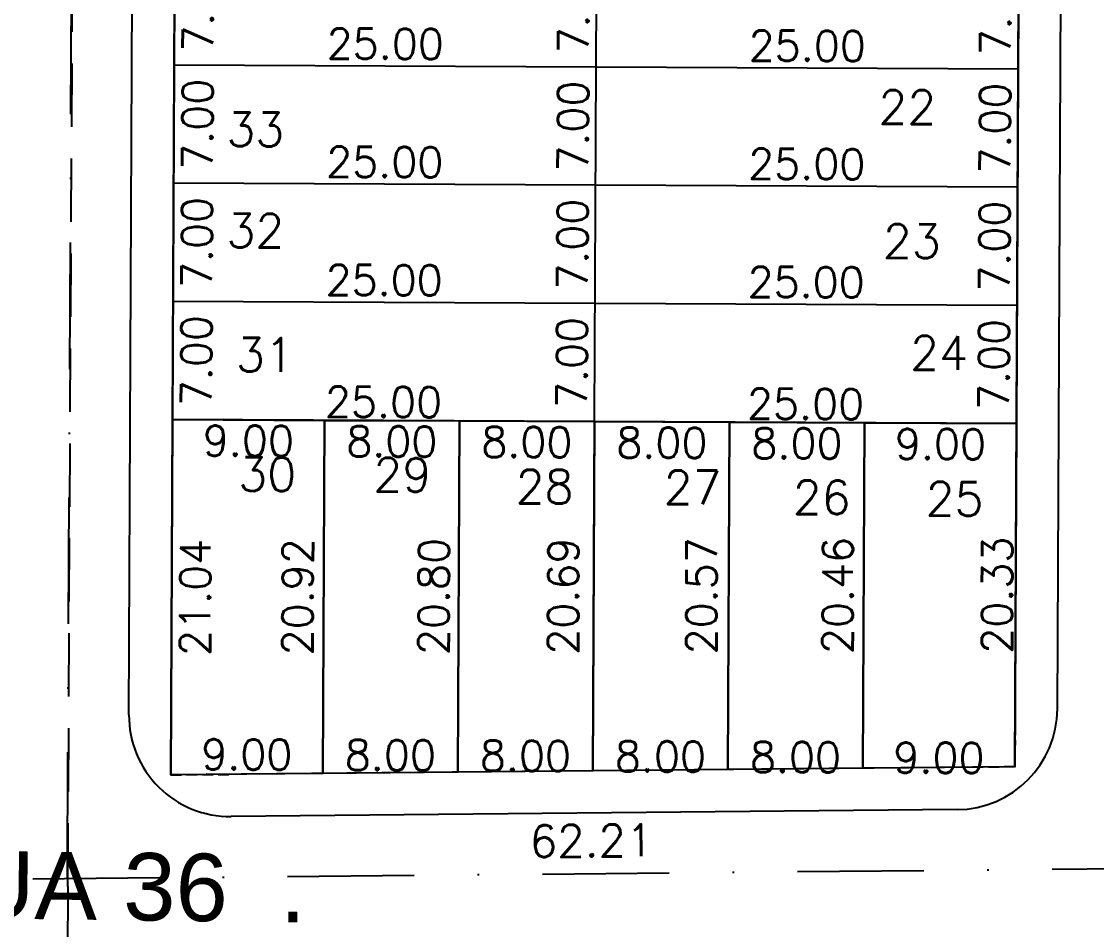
# Model space of a CAD drawing. Header units: millimetres. Extents: x -4430026 to 4783824, y 584 to 9593110.
# Drawn here: x 2669.7 to 2733.4, y 1505 to 1558.8 of the extents above; entities that cross this region are included whole.
import ezdxf
from ezdxf.enums import TextEntityAlignment as Align

# ---------------------------------------------------------------- set-up
doc = ezdxf.new("R2010")
doc.units = ezdxf.units.MM
for name, pattern in [('DASHDOT', [1, 0.5, -0.25, 0, -0.25]), ('HIDDEN', [0.375, 0.25, -0.125]), ('HIDDEN2', [0.1875, 0.125, -0.0625])]:
    doc.linetypes.add(name, pattern=pattern)
for name, color, linetype in [('boundary filipe', 6, 'Continuous'), ('BOUNDARY LOTES', 2, 'Continuous'), ('Calçada', 1, 'Continuous'), ('CANTOS', 9, 'HIDDEN'), ('Cota', 8, 'Continuous'), ('COTAS', 8, 'Continuous'), ('EIXO DAS VIAS', 252, 'DASHDOT'), ('Lotes', 2, 'Continuous'), ('Nomes de Ruas', 3, 'Continuous'), ('Numero de lotes', 5, 'Continuous'), ('Projeção', 8, 'HIDDEN2'), ('QUADRA', 4, 'Continuous')]:
    doc.layers.add(name, color=color, linetype=linetype)
doc.styles.add('arcad1', font='romans.shx')
doc.styles.add('ARIAL', font='arial.ttf', dxfattribs={"height": 0.25})
doc.styles.add('ROMANS', font='romans.shx')
doc.dimstyles.new('BOLA100', dxfattribs={"dimscale": 0, "dimtxt": 1.9, "dimasz": 0.18, "dimexe": 0.18, "dimexo": 0.063, "dimgap": 0, "dimtad": 1, "dimzin": 4, "dimdsep": 46, "dimtxsty": 'ROMANS', "dimcen": 0.09, "dimse1": 1, "dimse2": 1, "dimsd1": 1, "dimsd2": 1, "dimclrt": 256, "dimaunit": 1, "dimadec": 4, "dimazin": 0, "dimtfac": 1.2, "dimtix": 1, "dimtmove": 2, "dimatfit": 3, "dimfxl": 1, "dimtvp": 2, "dimtolj": 1, "dimtzin": 4, "dimarcsym": 0})
doc.dimstyles.get("Standard").update_dxf_attribs({"dimtxt": 0.18, "dimasz": 0.18, "dimexe": 0.18, "dimexo": 0.0625, "dimgap": 0.09, "dimtad": 0, "dimtih": 1, "dimtoh": 1, "dimdec": 4, "dimzin": 0, "dimdsep": 46, "dimtxsty": 'Standard', "dimcen": 0.09, "dimadec": 0, "dimazin": 0, "dimtfac": 1, "dimtdec": 4, "dimtofl": 0, "dimtmove": 0, "dimatfit": 3, "dimfxl": 1, "dimtolj": 1, "dimtzin": 0, "dimarcsym": 0})

# ---------------------------------------------------------------- blocks, each defined once
blk = doc.blocks.new('*D13707')
at = {"layer": 'DEFPOINTS', "color": 0, "linetype": 'ByBlock'}
for p in [(2735.525, 1693.23), (2734.651, 1508.594), (2734.651, 1508.594)]:
    blk.add_point(p, dxfattribs=at)
at = {"layer": 'COTAS', "linetype": 'ByBlock', "insert": (2733.087, 1600.922), "char_height": 1.9, "attachment_point": 5, "rotation": 89.72858, "style": 'ROMANS'}
blk.add_mtext('\\A1;184.64', dxfattribs=at)
blk = doc.blocks.new('*D13708')
at = {"layer": 'DEFPOINTS', "color": 0, "linetype": 'ByBlock'}
for p in [(2673.34, 1696.513), (2672.447, 1508.003), (2672.447, 1508.003)]:
    blk.add_point(p, dxfattribs=at)
at = {"layer": 'COTAS', "linetype": 'ByBlock', "insert": (2671.049, 1602.267), "char_height": 1.9, "attachment_point": 5, "rotation": 89.72858, "style": 'ROMANS'}
blk.add_mtext('\\A1;188.51', dxfattribs=at)
blk = doc.blocks.new('*D13714')
at = {"layer": 'DEFPOINTS', "color": 0, "linetype": 'ByBlock'}
for p in [(2610.244, 1507.413), (2672.447, 1508.003), (2672.447, 1508.003)]:
    blk.add_point(p, dxfattribs=at)
at = {"layer": 'COTAS', "linetype": 'ByBlock', "insert": (2641.445, 1509.56), "char_height": 1.9, "attachment_point": 5, "rotation": 0.54386, "style": 'ROMANS'}
blk.add_mtext('\\A1;62.21', dxfattribs=at)
blk = doc.blocks.new('*D13715')
at = {"layer": 'DEFPOINTS', "color": 0, "linetype": 'ByBlock'}
for p in [(2734.651, 1508.594), (2734.651, 1508.594), (2672.447, 1508.003)]:
    blk.add_point(p, dxfattribs=at)
at = {"layer": 'COTAS', "linetype": 'ByBlock', "insert": (2703.501, 1510.264), "char_height": 1.9, "attachment_point": 5, "rotation": 0.54386, "style": 'ROMANS'}
blk.add_mtext('\\A1;62.21', dxfattribs=at)
blk = doc.blocks.new('*D11776')
at = {"layer": 'DEFPOINTS', "color": 0}
for p in [(2728.676, 1534.968), (2728.579, 1514.637), (2731.079, 1514.625)]:
    blk.add_point(p, dxfattribs=at)
at = {"layer": 'Cota', "color": 41, "insert": (2727.527, 1524.808), "char_height": 1.8, "attachment_point": 5, "rotation": 89.72858, "style": 'ROMANS'}
blk.add_mtext('\\A1;20.33', dxfattribs=at)
blk = doc.blocks.new('*D11777')
at = {"layer": 'DEFPOINTS', "color": 0}
for p in [(2684.474, 1535.178), (2684.375, 1514.262), (2689.639, 1514.238)]:
    blk.add_point(p, dxfattribs=at)
at = {"layer": 'Cota', "color": 41, "insert": (2686.088, 1524.712), "char_height": 1.8, "attachment_point": 5, "rotation": 89.72858, "style": 'ROMANS'}
blk.add_mtext('\\A1;20.92', dxfattribs=at)
blk = doc.blocks.new('*D11778')
at = {"layer": 'DEFPOINTS', "color": 0}
for p in [(2692.474, 1535.14), (2692.375, 1514.338), (2697.702, 1514.313)]:
    blk.add_point(p, dxfattribs=at)
at = {"layer": 'Cota', "color": 41, "insert": (2694.151, 1524.731), "char_height": 1.8, "attachment_point": 5, "rotation": 89.72858, "style": 'ROMANS'}
blk.add_mtext('\\A1;20.80', dxfattribs=at)
blk = doc.blocks.new('*D11779')
at = {"layer": 'DEFPOINTS', "color": 0}
for p in [(2700.474, 1535.102), (2700.376, 1514.414), (2705.375, 1514.391)]:
    blk.add_point(p, dxfattribs=at)
at = {"layer": 'Cota', "color": 41, "insert": (2701.824, 1524.751), "char_height": 1.8, "attachment_point": 5, "rotation": 89.72858, "style": 'ROMANS'}
blk.add_mtext('\\A1;20.69', dxfattribs=at)
blk = doc.blocks.new('*D11780')
at = {"layer": 'DEFPOINTS', "color": 0}
for p in [(2708.474, 1535.064), (2713.666, 1535.039), (2708.376, 1514.49)]:
    blk.add_point(p, dxfattribs=at)
at = {"layer": 'Cota', "color": 41, "insert": (2710.017, 1524.77), "char_height": 1.8, "attachment_point": 5, "rotation": 89.72858, "style": 'ROMANS'}
blk.add_mtext('\\A1;20.57', dxfattribs=at)
blk = doc.blocks.new('*D11781')
at = {"layer": 'DEFPOINTS', "color": 0}
for p in [(2716.474, 1535.026), (2721.729, 1535.001), (2716.377, 1514.566)]:
    blk.add_point(p, dxfattribs=at)
at = {"layer": 'Cota', "color": 41, "insert": (2718.08, 1524.788), "char_height": 1.8, "attachment_point": 5, "rotation": 89.72858, "style": 'ROMANS'}
blk.add_mtext('\\A1;20.46', dxfattribs=at)
blk = doc.blocks.new('*D10275')
at = {"layer": 'DEFPOINTS', "color": 0}
for p in [(2678.809, 1563.205), (2678.776, 1556.205), (2683.772, 1556.181)]:
    blk.add_point(p, dxfattribs=at)
at = {"layer": 'COTAS', "color": 41, "insert": (2680.188, 1559.698), "char_height": 1.8, "attachment_point": 5, "rotation": 89.72858, "style": 'ROMANS'}
blk.add_mtext('\\A1;7.00', dxfattribs=at)
blk = doc.blocks.new('*D10276')
at = {"layer": 'DEFPOINTS', "color": 0}
for p in [(2678.776, 1556.205), (2678.742, 1549.205), (2683.738, 1549.181)]:
    blk.add_point(p, dxfattribs=at)
at = {"layer": 'COTAS', "color": 41, "insert": (2680.155, 1552.698), "char_height": 1.8, "attachment_point": 5, "rotation": 89.72858, "style": 'ROMANS'}
blk.add_mtext('\\A1;7.00', dxfattribs=at)
blk = doc.blocks.new('*D10277')
at = {"layer": 'DEFPOINTS', "color": 0}
for p in [(2678.742, 1549.205), (2678.709, 1542.205), (2683.705, 1542.181)]:
    blk.add_point(p, dxfattribs=at)
at = {"layer": 'COTAS', "color": 41, "insert": (2680.122, 1545.698), "char_height": 1.8, "attachment_point": 5, "rotation": 89.72858, "style": 'ROMANS'}
blk.add_mtext('\\A1;7.00', dxfattribs=at)
blk = doc.blocks.new('*D10278')
at = {"layer": 'DEFPOINTS', "color": 0}
for p in [(2678.709, 1542.205), (2678.676, 1535.205), (2683.672, 1535.181)]:
    blk.add_point(p, dxfattribs=at)
at = {"layer": 'COTAS', "color": 41, "insert": (2680.089, 1538.698), "char_height": 1.8, "attachment_point": 5, "rotation": 89.72858, "style": 'ROMANS'}
blk.add_mtext('\\A1;7.00', dxfattribs=at)
blk = doc.blocks.new('*D10279')
at = {"layer": 'DEFPOINTS', "color": 0}
for p in [(2678.676, 1535.205), (2678.576, 1514.162), (2683.572, 1514.138)]:
    blk.add_point(p, dxfattribs=at)
at = {"layer": 'COTAS', "color": 41, "insert": (2680.022, 1524.677), "char_height": 1.8, "attachment_point": 5, "rotation": 89.72858, "style": 'ROMANS'}
blk.add_mtext('\\A1;21.04', dxfattribs=at)
blk = doc.blocks.new('*D10295')
at = {"layer": 'DEFPOINTS', "color": 0}
for p in [(2703.809, 1563.086), (2703.775, 1556.086), (2706.019, 1556.076)]:
    blk.add_point(p, dxfattribs=at)
at = {"layer": 'COTAS', "color": 41, "insert": (2702.436, 1559.593), "char_height": 1.8, "attachment_point": 5, "rotation": 89.72858, "style": 'ROMANS'}
blk.add_mtext('\\A1;7.00', dxfattribs=at)
blk = doc.blocks.new('*D10296')
at = {"layer": 'DEFPOINTS', "color": 0}
for p in [(2703.775, 1556.086), (2703.742, 1549.086), (2705.986, 1549.076)]:
    blk.add_point(p, dxfattribs=at)
at = {"layer": 'COTAS', "color": 41, "insert": (2702.403, 1552.593), "char_height": 1.8, "attachment_point": 5, "rotation": 89.72858, "style": 'ROMANS'}
blk.add_mtext('\\A1;7.00', dxfattribs=at)
blk = doc.blocks.new('*D10297')
at = {"layer": 'DEFPOINTS', "color": 0}
for p in [(2703.742, 1549.086), (2703.709, 1542.087), (2705.953, 1542.076)]:
    blk.add_point(p, dxfattribs=at)
at = {"layer": 'COTAS', "color": 41, "insert": (2702.37, 1545.593), "char_height": 1.8, "attachment_point": 5, "rotation": 89.72858, "style": 'ROMANS'}
blk.add_mtext('\\A1;7.00', dxfattribs=at)
blk = doc.blocks.new('*D10298')
at = {"layer": 'DEFPOINTS', "color": 0}
for p in [(2703.709, 1542.087), (2703.676, 1535.087), (2705.92, 1535.076)]:
    blk.add_point(p, dxfattribs=at)
at = {"layer": 'COTAS', "color": 41, "insert": (2702.336, 1538.593), "char_height": 1.8, "attachment_point": 5, "rotation": 89.72858, "style": 'ROMANS'}
blk.add_mtext('\\A1;7.00', dxfattribs=at)
blk = doc.blocks.new('*D10313')
at = {"layer": 'DEFPOINTS', "color": 0}
for p in [(2728.808, 1562.968), (2728.775, 1555.968), (2731.019, 1555.957)]:
    blk.add_point(p, dxfattribs=at)
at = {"layer": 'COTAS', "color": 41, "insert": (2727.436, 1559.474), "char_height": 1.8, "attachment_point": 5, "rotation": 89.72858, "style": 'ROMANS'}
blk.add_mtext('\\A1;7.00', dxfattribs=at)
blk = doc.blocks.new('*D10314')
at = {"layer": 'DEFPOINTS', "color": 0}
for p in [(2728.775, 1555.968), (2728.742, 1548.968), (2730.986, 1548.957)]:
    blk.add_point(p, dxfattribs=at)
at = {"layer": 'COTAS', "color": 41, "insert": (2727.402, 1552.474), "char_height": 1.8, "attachment_point": 5, "rotation": 89.72858, "style": 'ROMANS'}
blk.add_mtext('\\A1;7.00', dxfattribs=at)
blk = doc.blocks.new('*D10315')
at = {"layer": 'DEFPOINTS', "color": 0}
for p in [(2728.742, 1548.968), (2728.709, 1541.968), (2730.953, 1541.957)]:
    blk.add_point(p, dxfattribs=at)
at = {"layer": 'COTAS', "color": 41, "insert": (2727.369, 1545.475), "char_height": 1.8, "attachment_point": 5, "rotation": 89.72858, "style": 'ROMANS'}
blk.add_mtext('\\A1;7.00', dxfattribs=at)
blk = doc.blocks.new('*D10316')
at = {"layer": 'DEFPOINTS', "color": 0}
for p in [(2728.709, 1541.968), (2728.676, 1534.968), (2730.92, 1534.958)]:
    blk.add_point(p, dxfattribs=at)
at = {"layer": 'COTAS', "color": 41, "insert": (2727.336, 1538.475), "char_height": 1.8, "attachment_point": 5, "rotation": 89.72858, "style": 'ROMANS'}
blk.add_mtext('\\A1;7.00', dxfattribs=at)
blk = doc.blocks.new('*D10364')
at = {"layer": 'DEFPOINTS', "color": 0}
for p in [(2678.671, 1534.186), (2703.671, 1534.068), (2703.664, 1532.592)]:
    blk.add_point(p, dxfattribs=at)
at = {"layer": 'Cota', "color": 41, "insert": (2691.181, 1536.251), "char_height": 1.8, "attachment_point": 5, "rotation": 359.72858, "style": 'ROMANS'}
blk.add_mtext('\\A1;25.00', dxfattribs=at)
blk = doc.blocks.new('*D10365')
at = {"layer": 'DEFPOINTS', "color": 0}
for p in [(2703.671, 1534.068), (2728.671, 1533.95), (2728.664, 1532.474)]:
    blk.add_point(p, dxfattribs=at)
at = {"layer": 'Cota', "color": 41, "insert": (2716.181, 1536.133), "char_height": 1.8, "attachment_point": 5, "rotation": 359.72858, "style": 'ROMANS'}
blk.add_mtext('\\A1;25.00', dxfattribs=at)
blk = doc.blocks.new('*D10366')
at = {"layer": 'DEFPOINTS', "color": 0}
for p in [(2678.705, 1541.4), (2703.705, 1541.281), (2703.698, 1539.806)]:
    blk.add_point(p, dxfattribs=at)
at = {"layer": 'Cota', "color": 41, "insert": (2691.215, 1543.465), "char_height": 1.8, "attachment_point": 5, "rotation": 359.72858, "style": 'ROMANS'}
blk.add_mtext('\\A1;25.00', dxfattribs=at)
blk = doc.blocks.new('*D10367')
at = {"layer": 'DEFPOINTS', "color": 0}
for p in [(2703.705, 1541.281), (2728.705, 1541.163), (2728.698, 1539.687)]:
    blk.add_point(p, dxfattribs=at)
at = {"layer": 'Cota', "color": 41, "insert": (2716.215, 1543.346), "char_height": 1.8, "attachment_point": 5, "rotation": 359.72858, "style": 'ROMANS'}
blk.add_mtext('\\A1;25.00', dxfattribs=at)
blk = doc.blocks.new('*D10368')
at = {"layer": 'DEFPOINTS', "color": 0}
for p in [(2678.739, 1548.4), (2703.738, 1548.281), (2703.731, 1546.806)]:
    blk.add_point(p, dxfattribs=at)
at = {"layer": 'Cota', "color": 41, "insert": (2691.249, 1550.465), "char_height": 1.8, "attachment_point": 5, "rotation": 359.72858, "style": 'ROMANS'}
blk.add_mtext('\\A1;25.00', dxfattribs=at)
blk = doc.blocks.new('*D10369')
at = {"layer": 'DEFPOINTS', "color": 0}
for p in [(2703.738, 1548.281), (2728.738, 1548.163), (2728.731, 1546.687)]:
    blk.add_point(p, dxfattribs=at)
at = {"layer": 'Cota', "color": 41, "insert": (2716.248, 1550.346), "char_height": 1.8, "attachment_point": 5, "rotation": 359.72858, "style": 'ROMANS'}
blk.add_mtext('\\A1;25.00', dxfattribs=at)
blk = doc.blocks.new('*D10370')
at = {"layer": 'DEFPOINTS', "color": 0}
for p in [(2678.772, 1555.4), (2703.772, 1555.281), (2703.765, 1553.805)]:
    blk.add_point(p, dxfattribs=at)
at = {"layer": 'Cota', "color": 41, "insert": (2691.282, 1557.465), "char_height": 1.8, "attachment_point": 5, "rotation": 359.72858, "style": 'ROMANS'}
blk.add_mtext('\\A1;25.00', dxfattribs=at)
blk = doc.blocks.new('*D10371')
at = {"layer": 'DEFPOINTS', "color": 0}
for p in [(2703.772, 1555.281), (2728.771, 1555.163), (2728.764, 1553.687)]:
    blk.add_point(p, dxfattribs=at)
at = {"layer": 'Cota', "color": 41, "insert": (2716.281, 1557.346), "char_height": 1.8, "attachment_point": 5, "rotation": 359.72858, "style": 'ROMANS'}
blk.add_mtext('\\A1;25.00', dxfattribs=at)
blk = doc.blocks.new('*D10372')
at = {"layer": 'DEFPOINTS', "color": 0}
for p in [(2678.676, 1535.205), (2687.676, 1535.162), (2687.653, 1530.331)]:
    blk.add_point(p, dxfattribs=at)
at = {"layer": 'COTAS', "color": 41, "insert": (2683.17, 1533.953), "char_height": 1.8, "attachment_point": 5, "rotation": 359.72858, "style": 'ROMANS'}
blk.add_mtext('\\A1;9.00', dxfattribs=at)
blk = doc.blocks.new('*D10373')
at = {"layer": 'DEFPOINTS', "color": 0}
for p in [(2687.676, 1535.162), (2695.676, 1535.125), (2695.653, 1530.293)]:
    blk.add_point(p, dxfattribs=at)
at = {"layer": 'COTAS', "color": 41, "insert": (2691.67, 1533.912), "char_height": 1.8, "attachment_point": 5, "rotation": 359.72858, "style": 'ROMANS'}
blk.add_mtext('\\A1;8.00', dxfattribs=at)
blk = doc.blocks.new('*D10374')
at = {"layer": 'DEFPOINTS', "color": 0}
for p in [(2695.676, 1535.125), (2703.676, 1535.087), (2703.653, 1530.256)]:
    blk.add_point(p, dxfattribs=at)
at = {"layer": 'COTAS', "color": 41, "insert": (2699.67, 1533.874), "char_height": 1.8, "attachment_point": 5, "rotation": 359.72858, "style": 'ROMANS'}
blk.add_mtext('\\A1;8.00', dxfattribs=at)
blk = doc.blocks.new('*D10375')
at = {"layer": 'DEFPOINTS', "color": 0}
for p in [(2703.676, 1535.087), (2711.676, 1535.049), (2711.653, 1530.218)]:
    blk.add_point(p, dxfattribs=at)
at = {"layer": 'COTAS', "color": 41, "insert": (2707.67, 1533.837), "char_height": 1.8, "attachment_point": 5, "rotation": 359.72858, "style": 'ROMANS'}
blk.add_mtext('\\A1;8.00', dxfattribs=at)
blk = doc.blocks.new('*D10376')
at = {"layer": 'DEFPOINTS', "color": 0}
for p in [(2711.676, 1535.049), (2719.676, 1535.011), (2719.653, 1530.18)]:
    blk.add_point(p, dxfattribs=at)
at = {"layer": 'COTAS', "color": 41, "insert": (2715.67, 1533.799), "char_height": 1.8, "attachment_point": 5, "rotation": 359.72858, "style": 'ROMANS'}
blk.add_mtext('\\A1;8.00', dxfattribs=at)
blk = doc.blocks.new('*D10377')
at = {"layer": 'DEFPOINTS', "color": 0}
for p in [(2719.676, 1535.011), (2728.676, 1534.968), (2728.653, 1530.137)]:
    blk.add_point(p, dxfattribs=at)
at = {"layer": 'COTAS', "color": 41, "insert": (2724.17, 1533.758), "char_height": 1.8, "attachment_point": 5, "rotation": 359.72858, "style": 'ROMANS'}
blk.add_mtext('\\A1;9.00', dxfattribs=at)
blk = doc.blocks.new('*D10378')
at = {"layer": 'DEFPOINTS', "color": 0}
for p in [(2678.576, 1514.162), (2687.577, 1514.247), (2687.565, 1511.748)]:
    blk.add_point(p, dxfattribs=at)
at = {"layer": 'COTAS', "color": 41, "insert": (2683.082, 1515.369), "char_height": 1.8, "attachment_point": 5, "rotation": 359.72858, "style": 'ROMANS'}
blk.add_mtext('\\A1;9.00', dxfattribs=at)
blk = doc.blocks.new('*D10379')
at = {"layer": 'DEFPOINTS', "color": 0}
for p in [(2687.577, 1514.247), (2695.577, 1514.323), (2695.565, 1511.71)]:
    blk.add_point(p, dxfattribs=at)
at = {"layer": 'COTAS', "color": 41, "insert": (2691.582, 1515.329), "char_height": 1.8, "attachment_point": 5, "rotation": 359.72858, "style": 'ROMANS'}
blk.add_mtext('\\A1;8.00', dxfattribs=at)
blk = doc.blocks.new('*D10380')
at = {"layer": 'DEFPOINTS', "color": 0}
for p in [(2695.577, 1514.323), (2703.578, 1514.399), (2703.565, 1511.672)]:
    blk.add_point(p, dxfattribs=at)
at = {"layer": 'COTAS', "color": 41, "insert": (2699.582, 1515.291), "char_height": 1.8, "attachment_point": 5, "rotation": 359.72858, "style": 'ROMANS'}
blk.add_mtext('\\A1;8.00', dxfattribs=at)
blk = doc.blocks.new('*D10381')
at = {"layer": 'DEFPOINTS', "color": 0}
for p in [(2711.578, 1514.475), (2703.578, 1514.399), (2711.565, 1511.634)]:
    blk.add_point(p, dxfattribs=at)
at = {"layer": 'COTAS', "color": 41, "insert": (2707.582, 1515.253), "char_height": 1.8, "attachment_point": 5, "rotation": 359.72858, "style": 'ROMANS'}
blk.add_mtext('\\A1;8.00', dxfattribs=at)
blk = doc.blocks.new('*D10382')
at = {"layer": 'DEFPOINTS', "color": 0}
for p in [(2711.578, 1514.475), (2719.579, 1514.551), (2719.565, 1511.596)]:
    blk.add_point(p, dxfattribs=at)
at = {"layer": 'COTAS', "color": 41, "insert": (2715.582, 1515.215), "char_height": 1.8, "attachment_point": 5, "rotation": 359.72858, "style": 'ROMANS'}
blk.add_mtext('\\A1;8.00', dxfattribs=at)
blk = doc.blocks.new('*D10383')
at = {"layer": 'DEFPOINTS', "color": 0}
for p in [(2719.579, 1514.551), (2728.579, 1514.508), (2728.565, 1511.553)]:
    blk.add_point(p, dxfattribs=at)
at = {"layer": 'COTAS', "color": 41, "insert": (2724.082, 1515.175), "char_height": 1.8, "attachment_point": 5, "rotation": 359.72858, "style": 'ROMANS'}
blk.add_mtext('\\A1;9.00', dxfattribs=at)

msp = doc.modelspace()

# ---------------------------------------------------------------- linework, layer by layer
at = {"layer": 'boundary filipe', "linetype": 'ByBlock'}
for p, q in [((2679.382, 1684.147, 2.439), (2678.576, 1514.162, 2.439)), ((2728.579, 1514.637, 2.439), (2729.37, 1681.455, 2.439))]:
    msp.add_line(p, q, dxfattribs=at)
at = {"layer": 'boundary filipe', "elevation": 2.439}
msp.add_lwpolyline([(2728.579, 1514.637), (2678.576, 1514.162), (2679.389, 1685.693), (2729.377, 1683.004), (2728.579, 1514.637)], dxfattribs=at)
at = {"layer": 'BOUNDARY LOTES', "elevation": 2.439}
for points in [[(2678.676, 1535.205), (2687.676, 1535.162), (2687.577, 1514.247), (2678.578, 1514.162)], [(2687.676, 1535.162), (2695.676, 1535.125), (2695.577, 1514.323), (2687.577, 1514.247)], [(2695.676, 1535.125), (2703.676, 1535.087), (2703.578, 1514.399), (2695.577, 1514.323)], [(2703.676, 1535.087), (2711.676, 1535.049), (2711.578, 1514.475), (2703.578, 1514.399)], [(2711.676, 1535.049), (2719.676, 1535.011), (2719.579, 1514.551), (2711.578, 1514.475)], [(2719.676, 1535.011), (2728.676, 1534.968), (2728.579, 1514.637), (2719.579, 1514.551)]]:
    msp.add_lwpolyline(points, close=True, dxfattribs=at)
at = {"layer": 'Calçada'}
for p, q in [((2676.093, 1517.724, 2.439), (2676.872, 1682.011, 2.439)), ((2731.096, 1518.075, 2.439), (2731.861, 1679.64, 2.439)), ((2725.153, 1512.104, 2.439), (2682.15, 1511.696, 2.439))]:
    msp.add_line(p, q, dxfattribs=at)
for centre, start, end in [((2682.093, 1517.695, 2.439), 179.72858, 270.54386), ((2725.096, 1518.104, 2.439), 270.54386, 359.72858)]:
    msp.add_arc(centre, 6, start, end, dxfattribs=at)
at = {"layer": 'CANTOS', "ltscale": 2.5, "elevation": 2.439}
for points in [[(2678.593, 1517.712), (2678.576, 1514.162), (2682.077, 1514.195)], [(2728.596, 1518.087), (2728.579, 1514.637), (2725.129, 1514.604)]]:
    msp.add_lwpolyline(points, dxfattribs=at)
at = {"layer": 'EIXO DAS VIAS', "ltscale": 10}
msp.add_line((2672.477, 1507.55, 103.708), (2671.94, 1403.187, 103.708), dxfattribs=at)
at = {"layer": 'Lotes'}
for p, q in [((2703.578, 1514.399, 2.439), (2704.383, 1684.269, 2.439)), ((2728.775, 1555.968, 2.439), (2678.776, 1556.205, 2.439)), ((2728.742, 1548.968, 2.439), (2678.742, 1549.205, 2.439)), ((2728.709, 1541.968, 2.439), (2678.709, 1542.205, 2.439)), ((2728.676, 1534.968, 2.439), (2678.676, 1535.205, 2.439)), ((2687.577, 1514.247, 2.439), (2687.676, 1535.162, 2.439)), ((2695.577, 1514.323, 2.439), (2695.676, 1535.125, 2.439)), ((2711.578, 1514.475, 2.439), (2711.676, 1535.049, 2.439)), ((2719.579, 1514.551, 2.439), (2719.676, 1535.011, 2.439))]:
    msp.add_line(p, q, dxfattribs=at)
at = {"layer": 'Projeção', "linetype": 'DASHDOT', "ltscale": 15}
for p, q in [((2672.447, 1508.003, 2.439), (2674.587, 1959.725, 2.439)), ((3629.153, 1517.085, 2.439), (2417.533, 1505.584, 2.439))]:
    msp.add_line(p, q, dxfattribs=at)
at = {"layer": 'Projeção', "linetype": 'HIDDEN', "ltscale": 15}
msp.add_line((2672.477, 1507.55, 103.708), (2672.933, 1596.338, 103.708), dxfattribs=at)
at = {"layer": 'QUADRA', "elevation": 2.439}
msp.add_lwpolyline([(2678.576, 1514.162), (2679.389, 1685.697, 0.00325), (2729.377, 1683.004), (2728.579, 1514.637), (2678.576, 1514.162)], format="xyb", dxfattribs=at)

# ---------------------------------------------------------------- texts
at = {"layer": 'Nomes de Ruas', "extrusion": (-0.084173, 0.020544, 0.996239), "style": 'ARIAL'}
msp.add_text('RUA 36  .', height=4, rotation=102.96746, dxfattribs=at).set_placement((-2098.733, 2232.378, -194.151), align=Align.MIDDLE_CENTER)
at = {"layer": 'Numero de lotes', "style": 'arcad1'}
for s, p in [('22', (2722.21, 1553.717, 2.439)), ('33', (2683.585, 1552.396, 2.439)), ('32', (2683.587, 1546.4, 2.439)), ('23', (2722.473, 1545.778, 2.439)), ('31', (2684.151, 1539.045, 2.439)), ('24', (2724.088, 1539.157, 2.439)), ('30', (2684.291, 1531.974, 2.439)), ('29', (2692.291, 1531.936, 2.439)), ('28', (2700.717, 1531.236, 2.439)), ('27', (2709.487, 1531.194, 2.439)), ('26', (2717.134, 1530.601, 2.439)), ('25', (2725.006, 1530.513, 2.439))]:
    msp.add_text(s, height=2, rotation=359.72858, dxfattribs=at).set_placement(p, align=Align.MIDDLE_CENTER)

# ---------------------------------------------------------------- dimensions: what is measured, and where the dimension line sits
at = {"layer": 'Cota'}
for p1, p2, distance, picture, middle in [((2678.772, 1555.4, 2.439), (2703.772, 1555.281, 2.439), -1.476, '*D10370', (2691.282, 1557.465, 2.439)), ((2678.739, 1548.4, 2.439), (2703.738, 1548.281, 2.439), -1.476, '*D10368', (2691.249, 1550.465, 2.439)), ((2678.705, 1541.4, 2.439), (2703.705, 1541.281, 2.439), -1.476, '*D10366', (2691.215, 1543.465, 2.439)), ((2678.671, 1534.186, 2.439), (2703.671, 1534.068, 2.439), -1.476, '*D10364', (2691.181, 1536.251, 2.439)), ((2684.474, 1535.178, 2.439), (2684.375, 1514.262, 2.439), 5.264, '*D11777', (2686.088, 1524.712, 2.439)), ((2692.474, 1535.14, 2.439), (2692.375, 1514.338, 2.439), 5.327, '*D11778', (2694.151, 1524.731, 2.439)), ((2700.474, 1535.102, 2.439), (2700.376, 1514.414, 2.439), 4.999, '*D11779', (2701.824, 1524.751, 2.439)), ((2708.376, 1514.49, 2.439), (2708.474, 1535.064, 2.439), -5.192, '*D11780', (2710.017, 1524.77, 2.439)), ((2716.377, 1514.566, 2.439), (2716.474, 1535.026, 2.439), -5.255, '*D11781', (2718.08, 1524.788, 2.439)), ((2728.676, 1534.968, 2.439), (2728.579, 1514.637, 2.439), 2.5, '*D11776', (2727.527, 1524.808, 2.439))]:
    dim = msp.add_aligned_dim(p1=p1, p2=p2, distance=distance, dimstyle='Standard', override={"dimtxt": 1.8, "dimexo": 0.063, "dimgap": 0, "dimtih": 0, "dimtoh": 0, "dimdec": 2, "dimzin": 4, "dimtxsty": 'ROMANS', "dimse1": 1, "dimse2": 1, "dimsd1": 1, "dimsd2": 1, "dimclrt": 41, "dimtfac": 1.2, "dimtdec": 2, "dimtix": 1, "dimtofl": 1, "dimtmove": 2, "dimfxl": 0.18, "dimfxlon": 1, "dimtvp": 2, "dimtzin": 4}, dxfattribs=at)
    dim.commit()
    dim.dimension.update_dxf_attribs({"geometry": picture, "text_midpoint": middle})
for base, p1, p2, picture, middle in [((2728.764, 1553.687, 2.439), (2703.772, 1555.281, 2.439), (2728.771, 1555.163, 2.439), '*D10371', (2716.281, 1557.346, 2.439)), ((2728.731, 1546.687, 2.439), (2703.738, 1548.281, 2.439), (2728.738, 1548.163, 2.439), '*D10369', (2716.248, 1550.346, 2.439)), ((2728.698, 1539.687, 2.439), (2703.705, 1541.281, 2.439), (2728.705, 1541.163, 2.439), '*D10367', (2716.215, 1543.346, 2.439)), ((2728.664, 1532.474, 2.439), (2703.671, 1534.068, 2.439), (2728.671, 1533.95, 2.439), '*D10365', (2716.181, 1536.133, 2.439))]:
    dim = msp.add_linear_dim(base=base, p1=p1, p2=p2, angle=179.72858, dimstyle='Standard', override={"dimtxt": 1.8, "dimexo": 0.063, "dimgap": 0, "dimtih": 0, "dimtoh": 0, "dimdec": 2, "dimzin": 4, "dimtxsty": 'ROMANS', "dimse1": 1, "dimse2": 1, "dimsd1": 1, "dimsd2": 1, "dimclrt": 41, "dimtfac": 1.2, "dimtdec": 2, "dimtix": 1, "dimtofl": 1, "dimtmove": 2, "dimfxl": 0.18, "dimfxlon": 1, "dimtvp": 2, "dimtzin": 4}, dxfattribs=at)
    dim.commit()
    dim.dimension.update_dxf_attribs({"geometry": picture, "text_midpoint": middle})
at = {"layer": 'COTAS', "linetype": 'ByBlock'}
for base, p1, p2, angle, picture, middle in [((2672.447, 1508.003, 2.439), (2673.34, 1696.513, 2.439), (2672.447, 1508.003, 2.439), 269.72858, '*D13708', (2671.049, 1602.267, 2.439)), ((2734.651, 1508.594, 2.439), (2735.525, 1693.23, 2.439), (2734.651, 1508.594, 2.439), 269.72858, '*D13707', (2733.087, 1600.922, 2.439)), ((2734.651, 1508.594, 2.439), (2672.447, 1508.003, 2.439), (2734.651, 1508.594, 2.439), 0.54386, '*D13715', (2703.501, 1510.264, 2.439)), ((2672.447, 1508.003, 2.439), (2610.244, 1507.413, 2.439), (2672.447, 1508.003, 2.439), 0.54386, '*D13714', (2641.445, 1509.56, 2.439))]:
    dim = msp.add_linear_dim(base=base, p1=p1, p2=p2, angle=angle, dimstyle='BOLA100', override={"dimscale": 1, "dimfxl": 0.18}, dxfattribs=at)
    dim.commit()
    dim.dimension.update_dxf_attribs({"geometry": picture, "text_midpoint": middle, "dimtype": 161})
at = {"layer": 'COTAS'}
for base, p1, p2, angle, picture, middle in [((2683.772, 1556.181, 2.439), (2678.809, 1563.205, 2.439), (2678.776, 1556.205, 2.439), 89.72858, '*D10275', (2680.188, 1559.698, 2.439)), ((2706.019, 1556.076, 2.439), (2703.809, 1563.086, 2.439), (2703.775, 1556.086, 2.439), 89.72858, '*D10295', (2702.436, 1559.593, 2.439)), ((2731.019, 1555.957, 2.439), (2728.808, 1562.968, 2.439), (2728.775, 1555.968, 2.439), 89.72858, '*D10313', (2727.436, 1559.474, 2.439)), ((2683.738, 1549.181, 2.439), (2678.776, 1556.205, 2.439), (2678.742, 1549.205, 2.439), 89.72858, '*D10276', (2680.155, 1552.698, 2.439)), ((2705.986, 1549.076, 2.439), (2703.775, 1556.086, 2.439), (2703.742, 1549.086, 2.439), 89.72858, '*D10296', (2702.403, 1552.593, 2.439)), ((2730.986, 1548.957, 2.439), (2728.775, 1555.968, 2.439), (2728.742, 1548.968, 2.439), 89.72858, '*D10314', (2727.402, 1552.474, 2.439)), ((2683.705, 1542.181, 2.439), (2678.742, 1549.205, 2.439), (2678.709, 1542.205, 2.439), 89.72858, '*D10277', (2680.122, 1545.698, 2.439)), ((2705.953, 1542.076, 2.439), (2703.742, 1549.086, 2.439), (2703.709, 1542.087, 2.439), 89.72858, '*D10297', (2702.37, 1545.593, 2.439)), ((2730.953, 1541.957, 2.439), (2728.742, 1548.968, 2.439), (2728.709, 1541.968, 2.439), 89.72858, '*D10315', (2727.369, 1545.475, 2.439)), ((2683.672, 1535.181, 2.439), (2678.709, 1542.205, 2.439), (2678.676, 1535.205, 2.439), 89.72858, '*D10278', (2680.089, 1538.698, 2.439)), ((2705.92, 1535.076, 2.439), (2703.709, 1542.087, 2.439), (2703.676, 1535.087, 2.439), 89.72858, '*D10298', (2702.336, 1538.593, 2.439)), ((2730.92, 1534.958, 2.439), (2728.709, 1541.968, 2.439), (2728.676, 1534.968, 2.439), 89.72858, '*D10316', (2727.336, 1538.475, 2.439)), ((2683.572, 1514.138, 2.439), (2678.676, 1535.205, 2.439), (2678.576, 1514.162, 2.439), 89.72858, '*D10279', (2680.022, 1524.677, 2.439)), ((2687.653, 1530.331, 2.439), (2678.676, 1535.205, 2.439), (2687.676, 1535.162, 2.439), 359.72858, '*D10372', (2683.17, 1533.953, 2.439)), ((2695.653, 1530.293, 2.439), (2687.676, 1535.162, 2.439), (2695.676, 1535.125, 2.439), 359.72858, '*D10373', (2691.67, 1533.912, 2.439)), ((2703.653, 1530.256, 2.439), (2695.676, 1535.125, 2.439), (2703.676, 1535.087, 2.439), 359.72858, '*D10374', (2699.67, 1533.874, 2.439)), ((2711.653, 1530.218, 2.439), (2703.676, 1535.087, 2.439), (2711.676, 1535.049, 2.439), 359.72858, '*D10375', (2707.67, 1533.837, 2.439)), ((2719.653, 1530.18, 2.439), (2711.676, 1535.049, 2.439), (2719.676, 1535.011, 2.439), 359.72858, '*D10376', (2715.67, 1533.799, 2.439)), ((2728.653, 1530.137, 2.439), (2719.676, 1535.011, 2.439), (2728.676, 1534.968, 2.439), 359.72858, '*D10377', (2724.17, 1533.758, 2.439)), ((2687.565, 1511.748, 2.439), (2678.576, 1514.162, 2.439), (2687.577, 1514.247, 2.439), 359.72858, '*D10378', (2683.082, 1515.369, 2.439)), ((2695.565, 1511.71, 2.439), (2687.577, 1514.247, 2.439), (2695.577, 1514.323, 2.439), 359.72858, '*D10379', (2691.582, 1515.329, 2.439)), ((2703.565, 1511.672, 2.439), (2695.577, 1514.323, 2.439), (2703.578, 1514.399, 2.439), 359.72858, '*D10380', (2699.582, 1515.291, 2.439)), ((2711.565, 1511.634, 2.439), (2703.578, 1514.399, 2.439), (2711.578, 1514.475, 2.439), 359.72858, '*D10381', (2707.582, 1515.253, 2.439)), ((2719.565, 1511.596, 2.439), (2711.578, 1514.475, 2.439), (2719.579, 1514.551, 2.439), 359.72858, '*D10382', (2715.582, 1515.215, 2.439)), ((2728.565, 1511.553, 2.439), (2719.579, 1514.551, 2.439), (2728.579, 1514.508, 2.439), 359.72858, '*D10383', (2724.082, 1515.175, 2.439))]:
    dim = msp.add_linear_dim(base=base, p1=p1, p2=p2, angle=angle, dimstyle='Standard', override={"dimtxt": 1.8, "dimexo": 0.063, "dimgap": 0, "dimtih": 0, "dimtoh": 0, "dimdec": 2, "dimzin": 4, "dimtxsty": 'ROMANS', "dimse1": 1, "dimse2": 1, "dimsd1": 1, "dimsd2": 1, "dimclrt": 41, "dimtfac": 1.2, "dimtdec": 2, "dimtix": 1, "dimtofl": 1, "dimtmove": 2, "dimfxl": 0.18, "dimfxlon": 1, "dimtvp": 2, "dimtzin": 4}, dxfattribs=at)
    dim.commit()
    dim.dimension.update_dxf_attribs({"geometry": picture, "text_midpoint": middle})

doc.saveas('drawing.dxf')
